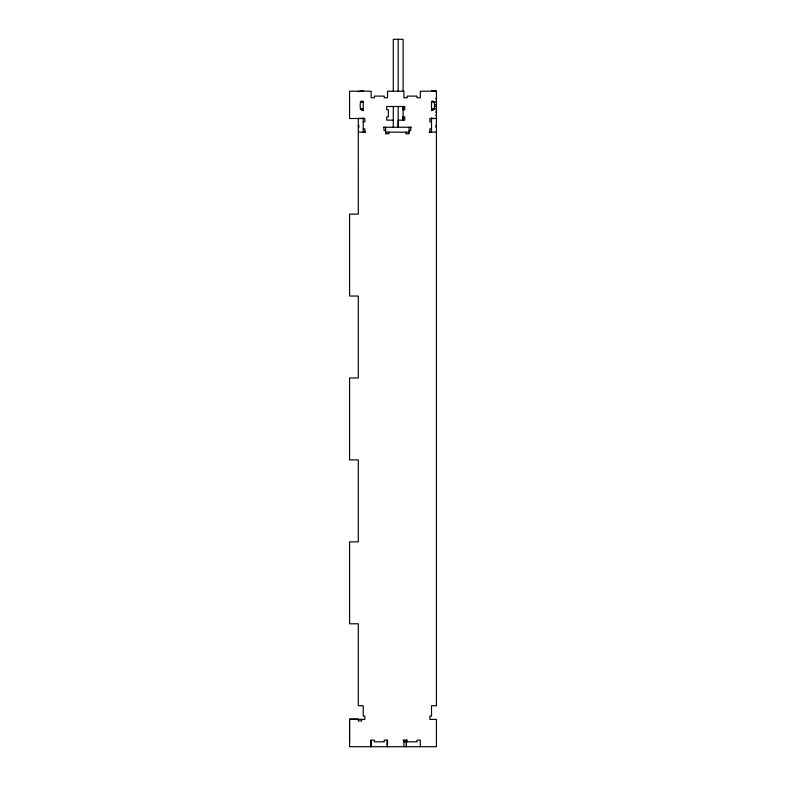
<?xml version="1.0" encoding="UTF-8"?>
<svg xmlns="http://www.w3.org/2000/svg" width="786" height="786" viewBox="0 0 786 786"><rect width="100%" height="100%" fill="white"/><g stroke="black" fill="none" stroke-linecap="round" stroke-linejoin="round"><path stroke-width="1.18" d="M349.574 741.788L349.574 719.387L364.871 719.387L364.871 716.105L363.23 716.105L363.23 705.73L358.308 705.73L358.308 623.789L349.574 623.789L349.574 541.859L358.308 541.859L358.308 459.918L349.574 459.918L349.574 377.978L358.308 377.978L358.308 296.037L349.574 296.037L349.574 214.106L358.308 214.106L358.318 118.401L363.23 118.401M370.874 740.147L370.874 746.7L370.874 741.788M387.262 740.147L387.262 746.7L387.262 741.788M398.188 106.493L398.188 127.244L398.188 120.15L404.741 120.15L404.741 116.868L403.11 116.868M403.11 116.731L403.11 120.15L403.11 106.493L403.11 109.902M431.514 101.915C434.678 98.024 435.189 107.554 433.97 108.949A1.228 1.228 0 0 1 432.742 110.178A1.228 1.228 0 0 1 431.514 108.949M436.427 91.196L420.314 91.196L420.314 97.749L417.032 97.749L417.032 96.108L407.207 96.108L407.207 97.749L403.925 97.749L403.925 91.196L387.537 91.196L387.537 97.749L384.256 97.749L384.256 96.108L374.431 96.108L374.431 97.749L371.149 97.749L371.149 91.196L349.574 91.196L349.574 118.509L364.871 118.509L364.871 121.781L363.23 121.781M436.427 91.559L431.514 91.097L436.427 91.097L436.427 705.73L431.514 705.73L431.514 716.105L429.873 716.105L429.873 719.387L436.427 719.387L436.427 746.7L349.574 746.7L349.574 718.994L358.308 718.994L358.308 721.027L361.589 721.027L361.589 719.387M435.611 98.741L436.427 98.741M360.155 102.023L363.23 102.023M431.514 102.023L436.427 102.023M435.611 104.754L436.427 104.754M435.611 106.385L436.427 106.385M360.155 108.851L363.23 108.851M431.514 108.851L436.427 108.851M403.11 109.765L404.741 109.765L404.741 106.493L386.722 106.493L386.722 109.765L388.353 109.765L388.353 116.868L386.722 116.868L386.722 120.15L393.275 120.15M435.611 112.123L436.427 112.123M435.611 115.129L436.427 115.129M431.514 118.401L436.427 118.401M436.427 118.509L429.873 118.509L429.873 121.781L431.514 121.781M358.318 125.505L359.133 125.505M435.611 125.505L436.427 125.505M358.318 127.145L359.133 127.145M383.43 127.244L411.284 127.244M435.611 127.145L436.427 127.145M363.23 128.884L364.871 128.884L364.871 132.166M431.514 128.884L429.873 128.884L429.873 132.166M385.612 130.525L383.971 130.525L383.971 127.244M409.103 130.525L410.744 130.525L410.744 127.244M358.308 132.166L365.608 132.166M385.612 132.166L409.123 132.166M429.107 132.166L436.427 132.058M403.11 740.147L407.207 740.147L407.207 741.788M403.925 741.788L417.032 741.788L417.032 740.147L420.314 740.147L420.314 746.7M363.23 101.915C360.057 98.024 359.556 107.554 360.774 108.949A1.228 1.228 0 0 0 362.002 110.178A1.228 1.228 0 0 0 363.23 108.949M431.514 101.198L431.514 110.649M431.514 117.939L431.494 132.166M409.103 127.244L409.123 133.807L405.851 133.807L405.851 132.166M403.925 740.147L403.925 746.7M403.11 91.196L403.11 39.3L393.275 39.3L393.275 91.196M398.188 39.3L398.188 91.196M393.275 106.493L393.275 127.244M388.913 132.166L388.913 133.807L385.641 133.807L385.612 127.244M387.537 746.7L387.537 740.147L384.256 740.147L384.256 741.788L374.431 741.788L374.431 740.147L371.149 740.147L371.149 746.7M363.23 101.198L363.23 110.649M363.23 117.939L363.22 132.166M406.382 740.147L406.382 746.7L406.382 740.147M363.23 91.097L358.318 91.559L363.23 91.097"/></g></svg>
